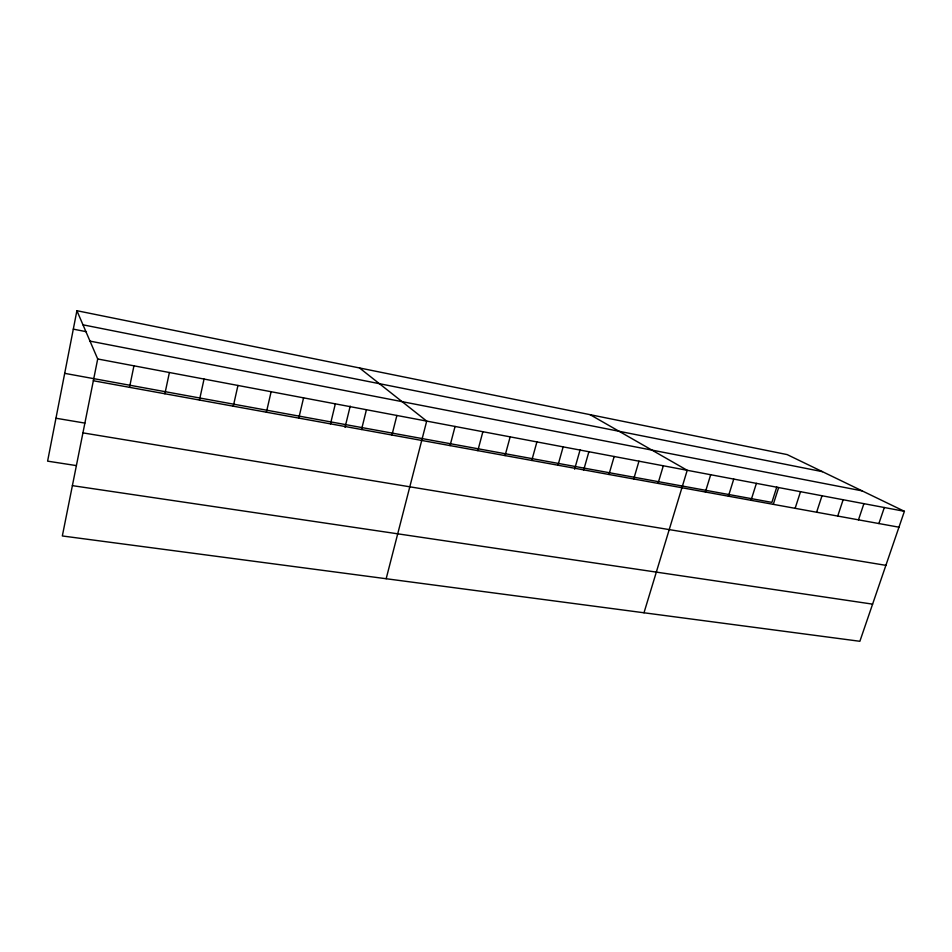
<?xml version="1.0" encoding="UTF-8"?>
<svg xmlns="http://www.w3.org/2000/svg" width="952" height="952" viewBox="0 0 952 952"><rect width="100%" height="100%" fill="white"/><g stroke="black" fill="none" stroke-linecap="round" stroke-linejoin="round"><path stroke-width="1.43" d="M76.898 310.709L97.699 358.975L62.332 535.964L859.87 641.291L904.4 511.307L787.149 454.592L76.898 310.709L47.6 461.149L76.362 465.599M129.52 387.333L133.946 365.83M164.886 393.759L169.396 372.518M199.468 400.042L204.049 379.063M233.299 406.195L237.952 385.465M266.405 412.216L271.118 391.724M298.797 418.106L303.569 397.853M330.499 423.866L335.33 403.85M345.04 427.341L350.205 406.111M361.546 429.507L366.425 409.717M391.95 435.04L396.877 415.477M386.167 578.733L426.698 421.105L359.511 367.96M450.058 445.595L455.068 426.46M477.833 450.641L482.878 431.708M505.06 455.591L510.153 436.861M531.775 460.447L536.904 441.918M557.991 465.219L563.144 446.869M574.603 469.193L580.149 449.677M583.707 469.895L588.895 451.736M608.947 474.477L614.171 456.496M633.723 478.987L638.971 461.185M658.046 483.402L663.318 465.778M643.992 612.779L687.213 470.3L590.097 414.679M705.372 492.005L710.692 474.727M728.411 496.194L733.754 479.082M751.045 500.312L756.4 483.354M776.808 486.96L771.882 502.382L64.7 373.351M773.286 504.346L778.653 487.555M795.134 508.32L800.525 491.684M816.614 512.224L822.016 495.742M837.724 516.067L843.139 499.74M858.478 519.84L863.904 503.656M878.886 523.552L884.325 507.511M72.388 485.639L872.603 604.139M82.931 432.874L885.884 565.345M55.966 418.237L84.859 423.093M93.344 380.752L898.962 527.194M97.699 358.975L904.4 511.307M90.012 341.125L862.155 490.875M73.316 329.142L86.442 331.724M82.991 324.822L822.457 471.668"/></g></svg>
